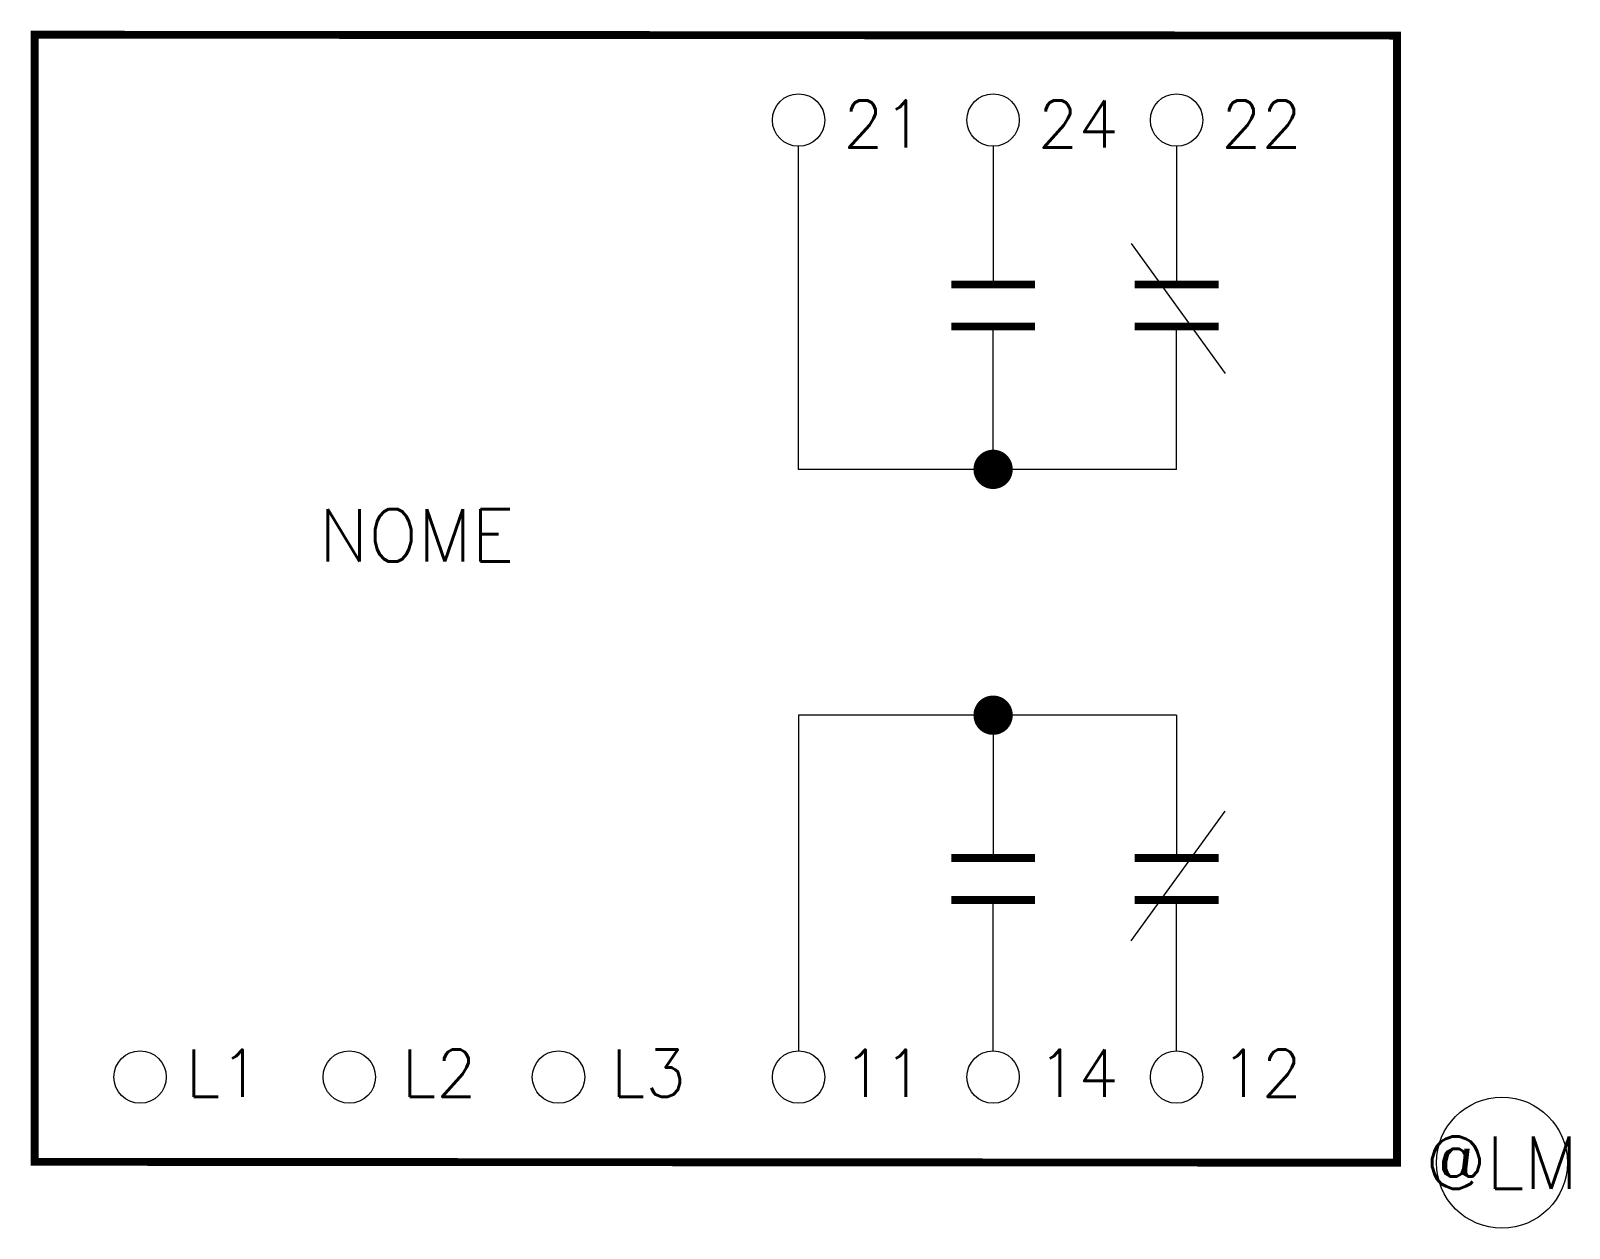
# Model space of a CAD drawing. Header units: millimetres. Extents: x -0.1 to 58.6, y -45.5 to 0.2.
import ezdxf
from ezdxf.enums import TextEntityAlignment as Align

# ---------------------------------------------------------------- set-up
doc = ezdxf.new("R2010")
doc.units = ezdxf.units.MM
doc.styles.add('ROMANS', font='romans', dxfattribs={"height": 0.2})

msp = doc.modelspace()

# ---------------------------------------------------------------- linework, layer by layer
at = {"ltscale": 10}
for p, q in [((41.836, -7.969), (45.42, -12.922)), ((43.569, -16.582), (29.147, -16.582)), ((43.569, -16.582), (29.147, -16.582)), ((43.569, -25.961), (29.147, -25.961)), ((41.836, -34.573), (45.42, -29.62))]:
    msp.add_line(p, q, dxfattribs=at)
at = {"color": 5, "const_width": 0.3}
msp.add_lwpolyline([(0, 0), (0, -43), (51.983, -43.033), (51.983, -0.033)], close=True, dxfattribs=at)
for points in [[(29.147, -16.582), (29.147, -4.256)], [(36.569, -4.256), (36.569, -9.532)], [(43.569, -4.256), (43.569, -9.532)], [(36.569, -16.582), (36.569, -11.132)], [(43.569, -16.582), (43.569, -11.132)], [(29.147, -25.961), (29.147, -38.765)], [(36.569, -25.961), (36.569, -31.411)], [(43.569, -25.961), (43.569, -31.411)], [(36.569, -38.765), (36.569, -33.011)], [(43.569, -38.765), (43.569, -33.011)]]:
    msp.add_lwpolyline(points)
at = {"const_width": 0.3}
for points in [[(38.169, -9.532), (34.969, -9.532)], [(45.169, -9.532), (41.969, -9.532)], [(38.169, -11.132), (34.969, -11.132)], [(45.169, -11.132), (41.969, -11.132)], [(38.169, -31.411), (34.969, -31.411)], [(45.169, -31.411), (41.969, -31.411)], [(38.169, -33.011), (34.969, -33.011)], [(45.169, -33.011), (41.969, -33.011)]]:
    msp.add_lwpolyline(points, dxfattribs=at)
at = {"const_width": 0.75}
for points in [[(36.194, -16.582, -1), (36.944, -16.582, -1)], [(36.194, -25.961, 1), (36.944, -25.961, 1)]]:
    msp.add_lwpolyline(points, format="xyb", close=True, dxfattribs=at)
at = {"linetype": 'Continuous'}
for centre in [(29.147, -3.256), (36.569, -3.256), (43.569, -3.256), (4.021, -39.765), (12.004, -39.765), (19.987, -39.765), (29.147, -39.765), (36.569, -39.765), (43.569, -39.765)]:
    msp.add_circle(centre, 1, dxfattribs=at)
msp.add_circle((55.983, -43.033), 2.5)

# ---------------------------------------------------------------- texts
at = {"color": 7, "style": 'ROMANS', "flags": 4}
for tag, text, height, p in [('21', '21', 1.8, (32.39, -3.406)), ('24', '24', 1.8, (39.812, -3.406)), ('22', '22', 1.8, (46.812, -3.406)), ('NOME', 'NOME', 2, (14.573, -19.1)), ('L1', 'L1', 1.8, (7.192, -39.615)), ('L2', 'L2', 1.8, (15.432, -39.615)), ('L3', 'L3', 1.8, (23.415, -39.615)), ('11', '11', 1.8, (32.39, -39.615)), ('14', '14', 1.8, (39.812, -39.615)), ('12', '12', 1.8, (46.812, -39.615)), ('@LM', '@LM', 2, (55.98, -43.03))]:
    msp.add_attdef(tag, text=text, height=height, dxfattribs=at).set_placement(p, align=Align.MIDDLE_CENTER)

doc.saveas('drawing.dxf')
